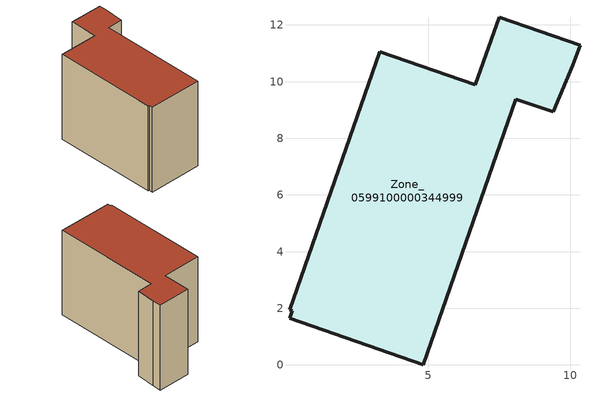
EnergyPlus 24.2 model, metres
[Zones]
Zone_0599100000344999
 floor ground (C_G): 0.1,1.64 0.2,1.92 0.1,1.96 3.28,11.05 6.66,9.88 7.5,12.28 10.35,11.29 10.1,10.57 9.4,8.93 8.08,9.38 4.82,0 z0
 wall outside (C_F): 4.82,0 8.08,9.38 9.4,8.93 10.1,10.57 10.35,11.29 7.5,12.28 6.66,9.88 3.28,11.05 0.1,1.96 0.2,1.92 0.1,1.64 4.82,0 z0:8.12
 roof outside (C_R): 0.2,1.92 0.1,1.64 4.82,0 8.08,9.38 9.4,8.93 10.1,10.57 10.35,11.29 7.5,12.28 6.66,9.88 3.28,11.05 0.1,1.96 z8.12
[BUILDING]
Pand.0599100000344999: North Axis=0; Terrain=City; Loads Convergence Tolerance Value=0.04; Temperature Convergence Tolerance Value=0.4; Solar Distribution=FullExterior; Maximum Number of Warmup Days=25; Minimum Number of Warmup Days=1
[Site:Location]
Rotterdam.The.Hague.AP_ZH_NLD Design_Conditions: Latitude=51.96; Longitude=4.45; Time Zone=1; Elevation=-4.5
[SITE:GROUNDTEMPERATURE:BUILDINGSURFACE]
18, 18, 18, 18, 18, 18, 18, 18, 18, 18, 18, 18
[MATERIAL] Thermal Absorptance=0.9; Solar Absorptance=0.7; Visible Absorptance=0.7
Name | Roughness | Thickness | Conductivity | Density | Specific Heat
G.TI.1992-2005 | MediumSmooth | 0.15 | 0.06 | 540 | 1210
F.TI.1992-2005 | Rough | 0.3 | 0.12 | 1920 | 840
R.TI.1992-2005 | MediumRough | 0.2 | 0.08 | 1500 | 1000
[CONSTRUCTION]
C_G: G.TI.1992-2005
C_F: F.TI.1992-2005
C_R: R.TI.1992-2005
[ZONE]
Zone_0599100000344999: Type=1; Multiplier=1; Ceiling Height=Autocalculate; Volume=Autocalculate; Floor Area=autocalculate; Part of Total Floor Area=Yes
[ZONEINFILTRATION:DESIGNFLOWRATE]
Infil_Zone_0599100000344999: Zone or ZoneList or Space or SpaceList=Zone_0599100000344999; Schedule=AlwaysOn; Design Flow Rate Calculation Method=Flow/Area; Flow Rate per Floor Area=0.0015; Constant Term Coefficient=1; Temperature Term Coefficient=0; Velocity Term Coefficient=0; Velocity Squared Term Coefficient=0
[HVACTEMPLATE:ZONE:IDEALLOADSAIRSYSTEM]
Zone_0599100000344999: Maximum Heating Supply Air Temperature=50; Minimum Cooling Supply Air Temperature=13; Maximum Heating Supply Air Humidity Ratio=0.0156; Minimum Cooling Supply Air Humidity Ratio=0.0077; Heating Limit=NoLimit; Cooling Limit=NoLimit; Dehumidification Control Type=ConstantSensibleHeatRatio; Cooling Sensible Heat Ratio=0.7; Dehumidification Setpoint=60; Humidification Control Type=None; Humidification Setpoint=30; Outdoor Air Method=None; Outdoor Air Flow Rate per Person=0.00944; Outdoor Air Flow Rate per Zone Floor Area=0; Outdoor Air Flow Rate per Zone=0; Demand Controlled Ventilation Type=None; Outdoor Air Economizer Type=NoEconomizer; Heat Recovery Type=None; Sensible Heat Recovery Effectiveness=0.7; Latent Heat Recovery Effectiveness=0.65
[ZONECONTROL:THERMOSTAT]
ThermostatControl_Zone_0599100000344999: Zone or ZoneList=Zone_0599100000344999; Control Type Schedule=DualSetpointControlType; Control 1=Thermostat_Zone_0599100000344999; Temperature Difference Between Cutout And Setpoint=0
[THERMOSTATSETPOINT:DUALSETPOINT]
Thermostat_Zone_0599100000344999: Heating Setpoint Temperature Schedule=HeatingSetpoint_Zone_0599100000344999; Cooling Setpoint Temperature Schedule=CoolingSetpoint_Zone_0599100000344999
[SCHEDULE:COMPACT]
HeatingSetpoint_Zone_0599100000344999: Through: 12/31, For: AllDays, Until: 24:00, 21
CoolingSetpoint_Zone_0599100000344999: Through: 12/31, For: AllDays, Until: 24:00, 24
DualSetpointControlType: Through: 12/31, For: AllDays, Until: 24:00, 4
AlwaysOn: Through: 12/31, For: AllDays, Until: 24:00, 1
